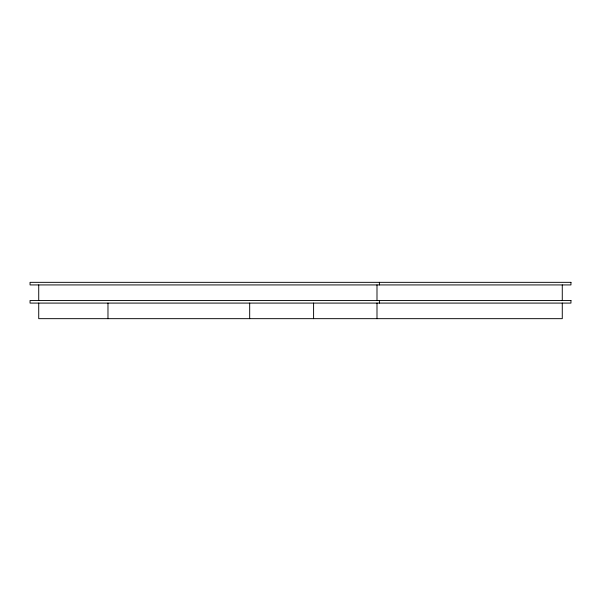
<?xml version="1.0" encoding="UTF-8"?>
<svg xmlns="http://www.w3.org/2000/svg" width="601" height="601" viewBox="0 0 601 601"><rect width="100%" height="100%" fill="white"/><g stroke="black" fill="none" stroke-linecap="round" stroke-linejoin="round"><path stroke-width="0.9" d="M562.273 284.927L562.273 300.5M562.273 303.092L562.273 318.665L38.727 318.665L38.727 303.092M379.396 282.335L379.396 284.927M379.396 300.5L379.396 303.092M376.992 284.927L376.992 300.5M376.992 303.092L376.992 318.665M313.594 303.092L313.594 318.665M249.685 303.092L249.685 318.665M107.977 303.092L107.977 318.665M38.727 284.927L38.727 300.5M570.95 282.335L30.05 282.335L30.05 284.927L570.95 284.927L570.95 282.335M570.95 300.5L30.05 300.5L30.05 303.092L570.95 303.092L570.95 300.5"/></g></svg>
